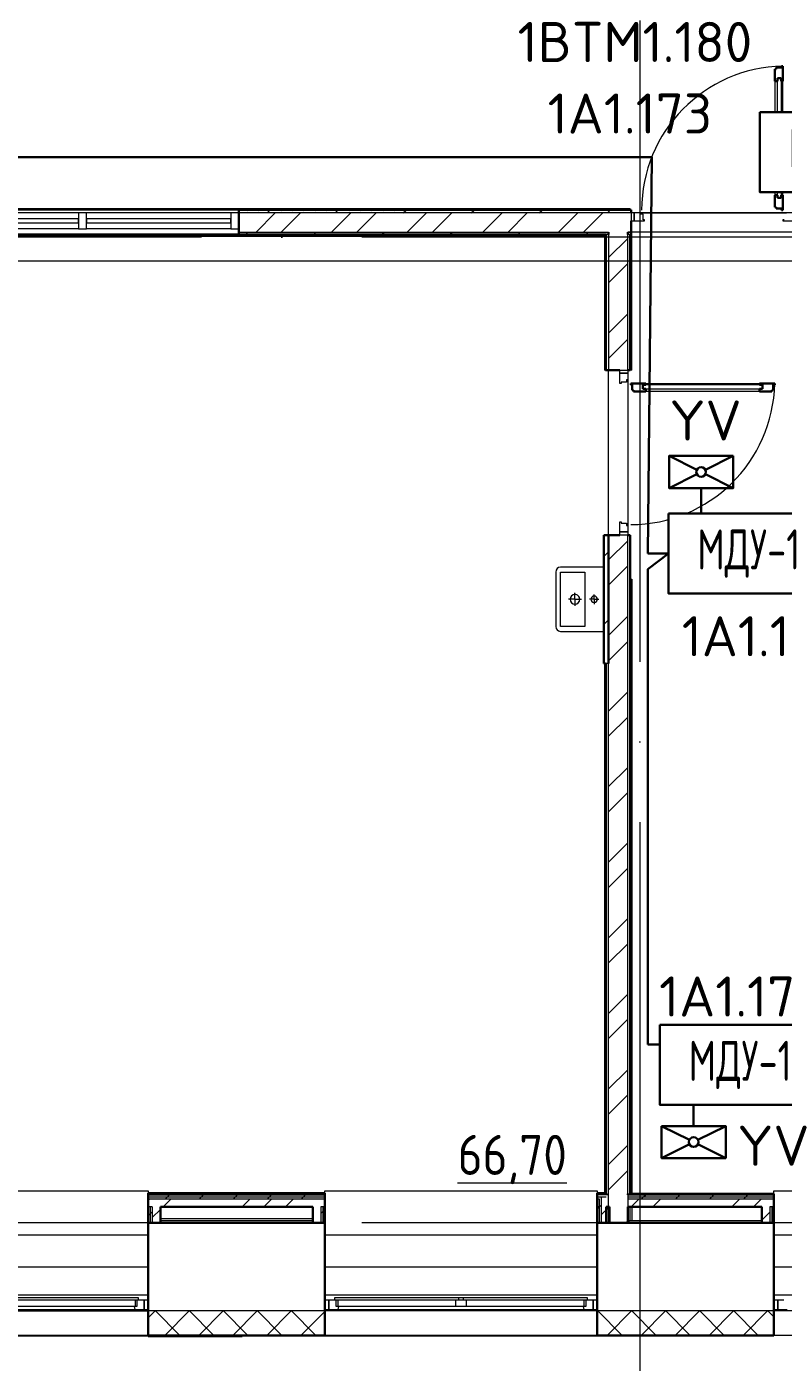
# Model space of a CAD drawing. Header units: millimetres. Extents: x -1073752 to 1436911, y -1379358 to 94781.
# Drawn here: x -1013727 to -1009009, y -1131858 to -1123526 of the extents above; entities that cross this region are included whole.
import ezdxf
from ezdxf.enums import TextEntityAlignment as Align

# ---------------------------------------------------------------- set-up
doc = ezdxf.new("R2010")
doc.units = ezdxf.units.MM
doc.set_wipeout_variables(frame=1)
doc.linetypes.add('ADSK_Линия сетки', pattern=[25, 20, -2.5, 0, -2.5])
doc.linetypes.add('ADSK_Сверху', pattern=[450, 300, -150])
for name, color, linetype, lineweight in [('_ Окна', 7, 'Continuous', 9), ('RC-Дымоудаление', 1, 'Continuous', 30), ('Витраж', 7, 'Continuous', 9), ('Двери', 252, 'Continuous', 9), ('лс', 5, 'Continuous', 30), ('Марки помещений', 7, 'Continuous', 20), ('Ограждение', 252, 'Continuous', 9), ('Окна', 7, 'Continuous', 9), ('Оси', 252, 'Continuous', 9), ('Панели витража', 7, 'Continuous', 9), ('Стены внутренние', 7, 'Continuous', 18), ('Стены наружные', 7, 'Continuous', 18), ('Стены штриховка', 7, 'Continuous', 9), ('Узлы', 7, 'Continuous', 18)]:
    doc.layers.add(name, color=color, linetype=linetype, lineweight=lineweight)
doc.layers.add('RC-Позиционные_обозначения', color=7, linetype='Continuous')
doc.layers.add('RC-Таблицы', color=7, linetype='Continuous')
doc.layers.add('Двери открывание', color=7, linetype='Continuous', lineweight=9, true_color=0xc0c0c0)
doc.layers.add('Линии', color=7, linetype='Continuous', lineweight=9, true_color=0x00a600)
doc.styles.add('GOST Common_2', font='', dxfattribs={"width": 0.9, "height": 250})
doc.styles.add('ISOCPEUR', font='isocpeur.ttf', dxfattribs={"height": 250})
doc.styles.add('RubezhCAD', font='isocpeur.ttf')
doc.styles.get("Standard").update_dxf_attribs({"font": 'arial.ttf'})
doc.styles.get('GOST Common_2').set_extended_font_data('GOST type B')

# ---------------------------------------------------------------- blocks, each defined once
blk = doc.blocks.new('3 этаж')
at = {"layer": '_ Окна', "color": 251, "lineweight": 18, "true_color": 0x636466}
for p, q in [((288609.8, -18245.4), (288609.8, -18286.4)), ((288655.8, -18245.4), (288617.8, -18245.4)), ((288655.8, -18303.4), (288655.8, -18245.4)), ((289843.8, -18245.4), (289805.8, -18245.4)), ((289805.8, -18245.4), (289805.8, -18303.4)), ((289851.8, -18286.4), (289851.8, -18245.4)), ((291409.8, -18245.4), (291409.8, -18286.4)), ((291455.8, -18245.4), (291417.8, -18245.4)), ((291455.8, -18303.4), (291455.8, -18245.4)), ((292643.8, -18245.4), (292605.8, -18245.4)), ((292605.8, -18245.4), (292605.8, -18303.4)), ((288591.8, -18286.4), (288596.3, -18303.4)), ((288596.3, -18303.4), (288655.8, -18303.4)), ((288609.8, -18286.4), (288597.8, -18286.4)), ((289805.8, -18303.4), (289865.2, -18303.4)), ((289863.8, -18286.4), (289851.8, -18286.4)), ((289865.2, -18303.4), (289869.8, -18286.4)), ((291391.8, -18286.4), (291396.3, -18303.4)), ((291396.3, -18303.4), (291455.8, -18303.4)), ((291409.8, -18286.4), (291397.8, -18286.4)), ((292605.8, -18303.4), (292665.2, -18303.4))]:
    blk.add_line(p, q, dxfattribs=at)
at = {"layer": '_ Окна', "color": 251, "true_color": 0x636466}
for p, q in [((288680.8, -18245.4), (288655.8, -18245.4)), ((288655.8, -18245.4), (288655.8, -18303.4)), ((289805.8, -18245.4), (289780.8, -18245.4)), ((289805.8, -18303.4), (289805.8, -18245.4)), ((291480.8, -18245.4), (291455.8, -18245.4)), ((291455.8, -18245.4), (291455.8, -18303.4)), ((292605.8, -18245.4), (292580.8, -18245.4)), ((292605.8, -18303.4), (292605.8, -18245.4)), ((288655.8, -18303.4), (288680.8, -18303.4)), ((289780.8, -18303.4), (289805.8, -18303.4)), ((291455.8, -18303.4), (291480.8, -18303.4)), ((292580.8, -18303.4), (292605.8, -18303.4))]:
    blk.add_line(p, q, dxfattribs=at)
at = {"layer": 'Витраж', "color": 251, "true_color": 0x636466}
for p, q in [((288245.4, -11463.4), (287345.5, -11463.4)), ((289195.3, -11463.4), (288295.4, -11463.4)), ((288245.4, -11563.4), (287345.5, -11563.4)), ((289195.3, -11563.4), (288295.4, -11563.4))]:
    blk.add_line(p, q, dxfattribs=at)
at = {"layer": 'Витраж', "color": 251, "lineweight": 18, "true_color": 0x636466, "extrusion": (0, 0, -1)}
for p, q in [((288295.4, -11463.4), (288245.4, -11463.4)), ((288245.4, -11463.4), (288245.4, -11563.4)), ((288295.4, -11563.4), (288295.4, -11463.4)), ((289245.3, -11463.4), (289195.3, -11463.4)), ((289195.3, -11463.4), (289195.3, -11563.4)), ((289245.3, -11563.4), (289245.3, -11463.4)), ((288245.4, -11563.4), (288295.4, -11563.4)), ((289195.3, -11563.4), (289245.3, -11563.4))]:
    blk.add_line(p, q, dxfattribs=at)
at = {"layer": 'Двери', "color": 251, "lineweight": 30, "true_color": 0x636466}
for p, q in [((292595.2, -10565.4), (292587.2, -10565.4)), ((292587.2, -10565.4), (292587.2, -10641.4)), ((292629.2, -10556.4), (292595.2, -10556.4)), ((292595.2, -10556.4), (292595.2, -10565.4)), ((292637.2, -10547.4), (292629.2, -10547.4)), ((292629.2, -10547.4), (292629.2, -10556.4)), ((292637.2, -10641.4), (292637.2, -10547.4)), ((292587.2, -10641.4), (292604.2, -10641.4)), ((292604.2, -10641.4), (292604.2, -10623.4)), ((292604.2, -10623.4), (292628.2, -10623.4)), ((292628.2, -10623.4), (292628.2, -10641.4)), ((292628.2, -10641.4), (292637.2, -10641.4)), ((292587.2, -11351.4), (292587.2, -11427.4)), ((292587.2, -11351.4), (292604.2, -11351.4)), ((292604.2, -11351.4), (292604.2, -11369.4)), ((292604.2, -11369.4), (292628.2, -11369.4)), ((292628.2, -11351.4), (292637.2, -11351.4)), ((292628.2, -11369.4), (292628.2, -11351.4)), ((292637.2, -11445.4), (292637.2, -11351.4)), ((292587.2, -11427.4), (292595.2, -11427.4)), ((292595.2, -11427.4), (292595.2, -11436.4)), ((292595.2, -11436.4), (292629.2, -11436.4)), ((292629.2, -11436.4), (292629.2, -11445.4)), ((292629.2, -11445.4), (292637.2, -11445.4)), ((291689.2, -12527.4), (291783.2, -12527.4)), ((291689.2, -12535.4), (291689.2, -12527.4)), ((291698.2, -12535.4), (291689.2, -12535.4)), ((291698.2, -12569.4), (291698.2, -12535.4)), ((291707.2, -12569.4), (291698.2, -12569.4)), ((291707.2, -12577.4), (291707.2, -12569.4)), ((291783.2, -12577.4), (291707.2, -12577.4)), ((291765.2, -12536.4), (291783.2, -12536.4)), ((291765.2, -12560.4), (291765.2, -12536.4)), ((291783.2, -12560.4), (291765.2, -12560.4)), ((291783.2, -12536.4), (291783.2, -12527.4)), ((291783.2, -12577.4), (291783.2, -12560.4)), ((292493.2, -12527.4), (292587.2, -12527.4)), ((292493.2, -12536.4), (292493.2, -12527.4)), ((292511.2, -12536.4), (292493.2, -12536.4)), ((292493.2, -12560.4), (292511.2, -12560.4)), ((292493.2, -12577.4), (292493.2, -12560.4)), ((292569.2, -12577.4), (292493.2, -12577.4)), ((292511.2, -12560.4), (292511.2, -12536.4)), ((292569.2, -12569.4), (292569.2, -12577.4)), ((292578.2, -12569.4), (292569.2, -12569.4)), ((292578.2, -12535.4), (292578.2, -12569.4)), ((292587.2, -12535.4), (292578.2, -12535.4)), ((292587.2, -12527.4), (292587.2, -12535.4))]:
    blk.add_line(p, q, dxfattribs=at)
at = {"layer": 'Двери', "color": 251, "true_color": 0x636466}
for p, q in [((292587.2, -10641.4), (292587.2, -11351.4)), ((292604.2, -11369.4), (292604.2, -10623.4)), ((292604.2, -10623.4), (292628.2, -10623.4)), ((292628.2, -10623.4), (292628.2, -11369.4)), ((292637.2, -11351.4), (292637.2, -10641.4)), ((292628.2, -11369.4), (292604.2, -11369.4)), ((291691.2, -11463.4), (291691.2, -11513.4)), ((291711.2, -11463.4), (291691.2, -11463.4)), ((291711.2, -11513.4), (291711.2, -11463.4)), ((291752.2, -11463.4), (291711.2, -11463.4)), ((291711.2, -11463.4), (291711.2, -11513.4)), ((291752.2, -11471.4), (291752.2, -11463.4)), ((291766.2, -11471.4), (291752.2, -11471.4)), ((291766.2, -11505.4), (291766.2, -11471.4)), ((291691.2, -11513.4), (291711.2, -11513.4)), ((291711.2, -11513.4), (291775.2, -11513.4)), ((291775.2, -11505.4), (291766.2, -11505.4)), ((291775.2, -11513.4), (291775.2, -11505.4)), ((292646.2, -11505.4), (292637.2, -11505.4)), ((292637.2, -11505.4), (292637.2, -11513.4)), ((292637.2, -11513.4), (292701.2, -11513.4)), ((291621.2, -12463.4), (291621.2, -12443.4)), ((291621.2, -12443.4), (291671.2, -12443.4)), ((291671.2, -12463.4), (291621.2, -12463.4)), ((291621.2, -12463.4), (291671.2, -12463.4)), ((291621.2, -12527.4), (291621.2, -12463.4)), ((291671.2, -12443.4), (291671.2, -12463.4)), ((291671.2, -12463.4), (291671.2, -12504.4)), ((291629.2, -12527.4), (291621.2, -12527.4)), ((291629.2, -12518.4), (291629.2, -12527.4)), ((291663.2, -12518.4), (291629.2, -12518.4)), ((291663.2, -12504.4), (291663.2, -12518.4)), ((291671.2, -12504.4), (291663.2, -12504.4)), ((291765.2, -12536.4), (291765.2, -12560.4)), ((292511.2, -12536.4), (291765.2, -12536.4)), ((291765.2, -12560.4), (292511.2, -12560.4)), ((291783.2, -12527.4), (292493.2, -12527.4)), ((292493.2, -12577.4), (291783.2, -12577.4)), ((292511.2, -12560.4), (292511.2, -12536.4)), ((291621.2, -13389.4), (291629.2, -13389.4)), ((291621.2, -13453.4), (291621.2, -13389.4)), ((291629.2, -13389.4), (291629.2, -13398.4)), ((291629.2, -13398.4), (291663.2, -13398.4)), ((291663.2, -13398.4), (291663.2, -13412.4)), ((291663.2, -13412.4), (291671.2, -13412.4)), ((291671.2, -13412.4), (291671.2, -13453.4)), ((291621.2, -13453.4), (291671.2, -13453.4)), ((291621.2, -13473.4), (291621.2, -13453.4)), ((291671.2, -13453.4), (291621.2, -13453.4)), ((291671.2, -13473.4), (291621.2, -13473.4)), ((291671.2, -13453.4), (291671.2, -13473.4))]:
    blk.add_line(p, q, dxfattribs=at)
at = {"layer": 'Двери открывание', "color": 251, "true_color": 0x636466}
for centre, start, end in [((292655.2, -11445.4), 91.14854, 180), ((291689.2, -12509.4), 270, 358.85146)]:
    blk.add_arc(centre, 898, start, end, dxfattribs=at)
at = {"layer": 'Линии', "color": 251, "linetype": 'ADSK_Сверху', "ltscale": 200, "true_color": 0x636466}
for p, q in [((294550.8, -11463.4), (261340.8, -11463.4)), ((294550.8, -11763.4), (261340.8, -11763.4))]:
    blk.add_line(p, q, dxfattribs=at)
at = {"layer": 'Ограждение', "color": 251, "true_color": 0x636466}
for p, q in [((291686.2, -11438.4), (284680.8, -11438.4)), ((291686.2, -11438.4), (291686.2, -11443.5)), ((287320.8, -11608.4), (291526.2, -11608.4)), ((291526.2, -11608.4), (291531.2, -11603.4)), ((291526.2, -11608.4), (291526.2, -12443.4)), ((291691.2, -11598.4), (291696.2, -11598.4)), ((291696.2, -12443.4), (291696.2, -11598.4)), ((291531.2, -12443.4), (291526.2, -12443.4)), ((291696.2, -12443.4), (291686.2, -12443.4)), ((291686.2, -13748.4), (291696.2, -13748.4)), ((291696.2, -13748.4), (291696.2, -17583.5)), ((291526.2, -14273.4), (291526.2, -17578.4)), ((286980.8, -17563.4), (288680.8, -17563.4)), ((288680.8, -17563.4), (288680.8, -17578.4)), ((289780.8, -17578.4), (289780.8, -17563.4)), ((289780.8, -17563.4), (291480.8, -17563.4)), ((291480.8, -17563.4), (291480.8, -17578.4)), ((292580.8, -17583.4), (292580.8, -17563.4)), ((292580.8, -17563.4), (294280.8, -17563.4)), ((291686.2, -17748.4), (291686.2, -17663.4)), ((291696.2, -17663.4), (291696.2, -17748.4)), ((289705.8, -17738.4), (288755.8, -17738.4)), ((286980.8, -17838.4), (288680.8, -17838.4)), ((289780.8, -17838.4), (291480.8, -17838.4)), ((292580.8, -17838.4), (294280.8, -17838.4)), ((286980.8, -18038.4), (288680.8, -18038.4)), ((289780.8, -18038.4), (291480.8, -18038.4)), ((292580.8, -18038.4), (294280.8, -18038.4)), ((286980.8, -18213.4), (288680.8, -18213.4)), ((289780.8, -18213.4), (291480.8, -18213.4)), ((292580.8, -18213.4), (294280.8, -18213.4))]:
    blk.add_line(p, q, dxfattribs=at)
at = {"layer": 'Окна', "color": 251, "true_color": 0x636466}
for p, q in [((287845.8, -18228.4), (288617.8, -18228.4)), ((288617.8, -18245.4), (287845.8, -18245.4)), ((288597.8, -18245.4), (288597.8, -18286.4)), ((288617.8, -18228.4), (288617.8, -18245.4)), ((289843.8, -18228.4), (290615.8, -18228.4)), ((289843.8, -18245.4), (289843.8, -18228.4)), ((290615.8, -18245.4), (289843.8, -18245.4)), ((289863.8, -18286.4), (289863.8, -18245.4)), ((290595.8, -18245.4), (290595.8, -18286.4)), ((290615.8, -18228.4), (290645.8, -18228.4)), ((290615.8, -18228.4), (290615.8, -18245.4)), ((290645.8, -18245.4), (290615.8, -18245.4)), ((290645.8, -18228.4), (291417.8, -18228.4)), ((290645.8, -18245.4), (290645.8, -18228.4)), ((291417.8, -18245.4), (290645.8, -18245.4)), ((290665.8, -18286.4), (290665.8, -18245.4)), ((291397.8, -18245.4), (291397.8, -18286.4)), ((291417.8, -18228.4), (291417.8, -18245.4)), ((287065.2, -18303.4), (288596.3, -18303.4)), ((288597.8, -18286.4), (287865.8, -18286.4)), ((290595.8, -18286.4), (289863.8, -18286.4)), ((289865.2, -18303.4), (291396.3, -18303.4)), ((290665.8, -18286.4), (290595.8, -18286.4)), ((291397.8, -18286.4), (290665.8, -18286.4))]:
    blk.add_line(p, q, dxfattribs=at)
at = {"layer": 'Оси', "color": 251, "linetype": 'ADSK_Линия сетки', "ltscale": 200, "true_color": 0x636466}
for p, q in [((291745.8, -263.4), (291745.8, -31389.6)), ((314013.1, -11613.4), (237073.5, -11613.4)), ((314013.1, -17763.4), (237073.5, -17763.4))]:
    blk.add_line(p, q, dxfattribs=at)
at = {"layer": 'Панели витража', "color": 251, "lineweight": 18, "true_color": 0x636466}
for p, q in [((288245.4, -11500.9), (287345.4, -11500.9)), ((287345.4, -11525.9), (288245.4, -11525.9)), ((288245.4, -11525.9), (288245.4, -11500.9)), ((289195.3, -11500.9), (288295.4, -11500.9)), ((288295.4, -11500.9), (288295.4, -11525.9)), ((288295.4, -11525.9), (289195.3, -11525.9)), ((289195.3, -11525.9), (289195.3, -11500.9))]:
    blk.add_line(p, q, dxfattribs=at)
at = {"layer": 'Стены внутренние', "color": 251, "lineweight": 30, "true_color": 0x636466}
for p, q in [((288680.8, -17763.4), (288680.8, -18465.4)), ((289705.8, -17763.4), (288755.8, -17763.4)), ((289780.8, -18465.4), (289780.8, -17763.4)), ((291480.8, -17763.4), (291480.8, -18465.4)), ((292505.8, -17763.4), (291555.8, -17763.4)), ((292580.8, -18465.4), (292580.8, -17763.4)), ((288680.8, -18465.4), (289780.8, -18465.4)), ((291480.8, -18465.4), (292580.8, -18465.4))]:
    blk.add_line(p, q, dxfattribs=at)
at = {"layer": 'Стены внутренние', "color": 251, "true_color": 0x636466}
for p, q in [((312295.8, -18313.4), (280361.8, -18313.4)), ((285900.8, -18313.4), (288680.8, -18313.4)), ((288680.8, -18465.4), (286980.8, -18465.4)), ((291480.8, -18465.4), (289780.8, -18465.4)), ((294280.8, -18465.4), (292580.8, -18465.4))]:
    blk.add_line(p, q, dxfattribs=at)
at = {"layer": 'Стены внутренние', "color": 251, "linetype": 'Continuous', "lineweight": 9, "true_color": 0x636466}
for p, q in [((288680.8, -18356.6), (288724, -18313.4)), ((288875.5, -18463.4), (288725.5, -18313.4)), ((288786.1, -18463.4), (288936.1, -18313.4)), ((289087.7, -18463.4), (288937.7, -18313.4)), ((288998.2, -18463.4), (289148.2, -18313.4)), ((289299.8, -18463.4), (289149.8, -18313.4)), ((289210.4, -18463.4), (289360.4, -18313.4)), ((289511.9, -18463.4), (289361.9, -18313.4)), ((289422.5, -18463.4), (289572.5, -18313.4)), ((289724.1, -18463.4), (289574.1, -18313.4)), ((289634.6, -18463.4), (289780.8, -18317.3)), ((291480.8, -18314.3), (291481.7, -18313.4)), ((291633.3, -18463.4), (291483.3, -18313.4)), ((291543.8, -18463.4), (291693.8, -18313.4)), ((291845.4, -18463.4), (291695.4, -18313.4)), ((291755.9, -18463.4), (291905.9, -18313.4)), ((292057.5, -18463.4), (291907.5, -18313.4)), ((291968.1, -18463.4), (292118.1, -18313.4)), ((292269.7, -18463.4), (292119.7, -18313.4)), ((292180.2, -18463.4), (292330.2, -18313.4)), ((292481.8, -18463.4), (292331.8, -18313.4)), ((292392.3, -18463.4), (292542.3, -18313.4)), ((292580.8, -18350.3), (292543.9, -18313.4)), ((288793.8, -18465.4), (288793.8, -18465.4)), ((289402.2, -18465.4), (289401.1, -18463.4)), ((289636.6, -18464.9), (289635.7, -18463.4)), ((291610.6, -18463.4), (291609.4, -18465.4))]:
    blk.add_line(p, q, dxfattribs=at)
at = {"layer": 'Стены наружные', "color": 251, "true_color": 0x636466}
for p, q in [((287295.5, -11443.4), (289245.3, -11443.4)), ((291752.2, -11463.4), (292660.2, -11463.4)), ((292721.2, -11583.4), (291691.2, -11583.4)), ((291551.2, -13473.4), (291551.2, -12443.4)), ((291671.2, -12504.4), (291671.2, -13412.4)), ((288755.8, -17748.4), (289705.8, -17748.4)), ((291678.7, -17748.4), (292505.8, -17748.4)), ((291678.7, -17763.4), (291678.7, -17748.4)), ((288680.8, -18470.4), (286440.8, -18470.4)), ((292030.8, -18470.4), (289265.8, -18470.4)), ((289780.8, -18465.4), (289780.8, -18470.4)), ((291480.8, -18465.4), (291480.8, -18470.4)), ((292030.8, -18470.4), (292030.8, -18465.4))]:
    blk.add_line(p, q, dxfattribs=at)
at = {"layer": 'Стены наружные', "color": 251, "lineweight": 30, "true_color": 0x636466}
for p, q in [((289245.3, -11443.4), (289245.3, -11598.4)), ((291691.2, -11443.4), (289245.3, -11443.4)), ((291691.2, -11463.4), (291691.2, -11443.4)), ((291691.2, -11583.4), (291691.2, -11513.4)), ((291536.2, -11598.4), (287310.8, -11598.4)), ((287315.8, -11603.4), (291531.2, -11603.4)), ((291531.2, -11603.4), (291531.2, -12443.4)), ((291536.2, -11598.4), (291536.2, -11603.4)), ((291551.2, -11583.4), (291551.2, -11598.4)), ((291671.2, -11583.4), (291671.2, -11598.4)), ((291686.2, -11598.4), (291691.2, -11598.4)), ((291686.2, -12443.4), (291686.2, -11598.4)), ((291691.2, -11598.4), (291691.2, -11583.4)), ((291531.2, -12443.4), (291621.2, -12443.4)), ((291671.2, -12443.4), (291686.2, -12443.4)), ((291621.2, -13473.4), (291521.2, -13473.4)), ((291521.2, -13473.4), (291521.2, -14273.4)), ((291551.2, -13473.4), (291551.2, -14273.4)), ((291686.2, -13473.4), (291671.2, -13473.4)), ((291686.2, -17583.4), (291686.2, -13473.4)), ((291521.2, -14273.4), (291531.2, -14273.4)), ((291531.2, -14273.4), (291531.2, -17578.4)), ((288680.8, -17578.4), (288680.8, -17763.4)), ((289780.8, -17578.4), (288680.8, -17578.4)), ((289780.8, -17763.4), (289780.8, -17578.4)), ((291480.8, -17578.4), (291480.8, -17763.4)), ((291531.2, -17578.4), (291480.8, -17578.4)), ((291536.2, -17578.4), (291536.2, -17583.4)), ((288755.8, -17663.4), (289705.8, -17663.4)), ((288755.8, -17763.4), (288755.8, -17663.4)), ((289705.8, -17663.4), (289705.8, -17763.4)), ((291536.2, -17663.4), (291536.2, -17763.4)), ((291555.8, -17663.4), (291536.2, -17663.4)), ((291555.8, -17763.4), (291555.8, -17663.4)), ((291671.2, -17583.4), (291671.2, -17588.4)), ((291671.2, -17763.4), (291671.2, -17663.4)), ((291671.2, -17663.4), (292505.8, -17663.4)), ((292580.8, -17583.4), (291686.2, -17583.4)), ((292505.8, -17663.4), (292505.8, -17763.4)), ((292580.8, -17763.4), (292580.8, -17583.4)), ((288680.8, -17763.4), (288755.8, -17763.4)), ((289705.8, -17763.4), (289780.8, -17763.4)), ((291480.8, -17763.4), (291555.8, -17763.4)), ((292505.8, -17763.4), (292580.8, -17763.4)), ((288680.8, -18465.4), (289265.8, -18465.4)), ((288680.8, -18465.4), (288680.8, -18470.4)), ((289265.8, -18470.4), (288680.8, -18470.4)), ((289265.8, -18465.4), (289265.8, -18470.4))]:
    blk.add_line(p, q, dxfattribs=at)
at = {"layer": 'Стены наружные', "color": 251, "linetype": 'Continuous', "lineweight": 9, "true_color": 0x636466}
for p, q in [((289295.7, -11448.4), (289300.7, -11443.4)), ((289352.5, -11583.4), (289472.5, -11463.4)), ((289366.4, -11448.4), (289371.4, -11443.4)), ((289422.1, -11463.4), (289437.1, -11448.4)), ((289437.1, -11448.4), (289442.1, -11443.4)), ((289507.8, -11448.4), (289512.8, -11443.4)), ((289509.7, -11583.4), (289629.7, -11463.4)), ((289578.6, -11448.4), (289583.6, -11443.4)), ((289649.3, -11448.4), (289654.3, -11443.4)), ((289720, -11448.4), (289725, -11443.4)), ((289790.7, -11448.4), (289795.7, -11443.4)), ((289824, -11583.4), (289944, -11463.4)), ((289846.4, -11463.4), (289861.4, -11448.4)), ((289861.4, -11448.4), (289866.4, -11443.4)), ((289932.1, -11448.4), (289937.1, -11443.4)), ((289981.1, -11583.4), (290101.1, -11463.4)), ((290002.8, -11448.4), (290007.8, -11443.4)), ((290073.5, -11448.4), (290078.5, -11443.4)), ((290144.2, -11448.4), (290149.2, -11443.4)), ((290215, -11448.4), (290220, -11443.4)), ((290270.7, -11463.4), (290285.7, -11448.4)), ((290285.7, -11448.4), (290290.7, -11443.4)), ((290295.4, -11583.4), (290415.4, -11463.4)), ((290356.4, -11448.4), (290361.4, -11443.4)), ((290427.1, -11448.4), (290432.1, -11443.4)), ((290452.6, -11583.4), (290572.6, -11463.4)), ((290497.8, -11448.4), (290502.8, -11443.4)), ((290568.5, -11448.4), (290573.5, -11443.4)), ((290639.2, -11448.4), (290644.2, -11443.4)), ((290694.9, -11463.4), (290709.9, -11448.4)), ((290709.9, -11448.4), (290714.9, -11443.4)), ((290766.9, -11583.4), (290886.9, -11463.4)), ((290780.6, -11448.4), (290785.6, -11443.4)), ((290851.3, -11448.4), (290856.3, -11443.4)), ((290922.1, -11448.4), (290927.1, -11443.4)), ((290924.1, -11583.4), (291044.1, -11463.4)), ((290992.8, -11448.4), (290997.8, -11443.4)), ((291063.5, -11448.4), (291068.5, -11443.4)), ((291119.2, -11463.4), (291134.2, -11448.4)), ((291134.2, -11448.4), (291139.2, -11443.4)), ((291204.9, -11448.4), (291209.9, -11443.4)), ((291238.4, -11583.4), (291358.4, -11463.4)), ((291275.6, -11448.4), (291280.6, -11443.4)), ((291346.3, -11448.4), (291351.3, -11443.4)), ((291395.5, -11583.4), (291515.5, -11463.4)), ((291417, -11448.4), (291422, -11443.4)), ((291487.7, -11448.4), (291492.7, -11443.4)), ((291543.5, -11463.4), (291558.5, -11448.4)), ((291558.5, -11448.4), (291563.5, -11443.4)), ((291629.2, -11448.4), (291634.2, -11443.4)), ((287938.6, -11603.4), (287943.6, -11598.4)), ((288009.3, -11603.4), (288014.3, -11598.4)), ((288080.1, -11603.4), (288085.1, -11598.4)), ((288150.8, -11603.4), (288155.8, -11598.4)), ((288221.5, -11603.4), (288226.5, -11598.4)), ((288292.2, -11603.4), (288297.2, -11598.4)), ((288362.9, -11603.4), (288367.9, -11598.4)), ((288433.6, -11603.4), (288438.6, -11598.4)), ((288504.3, -11603.4), (288509.3, -11598.4)), ((288575, -11603.4), (288580, -11598.4)), ((288645.7, -11603.4), (288650.7, -11598.4)), ((288716.4, -11603.4), (288721.4, -11598.4)), ((288787.2, -11603.4), (288792.2, -11598.4)), ((288857.9, -11603.4), (288862.9, -11598.4)), ((288928.6, -11603.4), (288933.6, -11598.4)), ((288999.3, -11603.4), (289004.3, -11598.4)), ((289070, -11603.4), (289075, -11598.4)), ((289140.7, -11603.4), (289145.7, -11598.4)), ((289211.4, -11603.4), (289216.4, -11598.4)), ((289282.1, -11603.4), (289287.1, -11598.4)), ((289287.1, -11598.4), (289302.1, -11583.4)), ((289352.8, -11603.4), (289357.8, -11598.4)), ((289423.6, -11603.4), (289428.6, -11598.4)), ((289494.3, -11603.4), (289499.3, -11598.4)), ((289565, -11603.4), (289570, -11598.4)), ((289635.7, -11603.4), (289640.7, -11598.4)), ((289706.4, -11603.4), (289711.4, -11598.4)), ((289711.4, -11598.4), (289726.4, -11583.4)), ((289777.1, -11603.4), (289782.1, -11598.4)), ((289847.8, -11603.4), (289852.8, -11598.4)), ((289918.5, -11603.4), (289923.5, -11598.4)), ((289989.2, -11603.4), (289994.2, -11598.4)), ((290060, -11603.4), (290065, -11598.4)), ((290130.7, -11603.4), (290135.7, -11598.4)), ((290135.7, -11598.4), (290150.7, -11583.4)), ((290201.4, -11603.4), (290206.4, -11598.4)), ((290272.1, -11603.4), (290277.1, -11598.4)), ((290342.8, -11603.4), (290347.8, -11598.4)), ((290413.5, -11603.4), (290418.5, -11598.4)), ((290484.2, -11603.4), (290489.2, -11598.4)), ((290554.9, -11603.4), (290559.9, -11598.4)), ((290559.9, -11598.4), (290574.9, -11583.4)), ((290625.6, -11603.4), (290630.6, -11598.4)), ((290696.3, -11603.4), (290701.3, -11598.4)), ((290767.1, -11603.4), (290772.1, -11598.4)), ((290837.8, -11603.4), (290842.8, -11598.4)), ((290908.5, -11603.4), (290913.5, -11598.4)), ((290979.2, -11603.4), (290984.2, -11598.4)), ((290984.2, -11598.4), (290999.2, -11583.4)), ((291049.9, -11603.4), (291054.9, -11598.4)), ((291120.6, -11603.4), (291125.6, -11598.4)), ((291191.3, -11603.4), (291196.3, -11598.4)), ((291262, -11603.4), (291267, -11598.4)), ((291332.7, -11603.4), (291337.7, -11598.4)), ((291403.5, -11603.4), (291408.5, -11598.4)), ((291408.5, -11598.4), (291423.5, -11583.4)), ((291474.2, -11603.4), (291479.2, -11598.4)), ((291531.2, -11617.1), (291536.2, -11612.1)), ((291551.2, -11742.1), (291671.2, -11622.1)), ((291531.2, -11687.8), (291536.2, -11682.8)), ((291531.2, -11758.5), (291536.2, -11753.5)), ((291531.2, -11829.2), (291536.2, -11824.2)), ((291551.2, -11899.2), (291671.2, -11779.2)), ((291531.2, -11899.9), (291536.2, -11894.9)), ((291531.2, -11970.6), (291536.2, -11965.6)), ((291531.2, -12041.4), (291536.2, -12036.4)), ((291531.2, -12112.1), (291536.2, -12107.1)), ((291551.2, -12213.5), (291671.2, -12093.5)), ((291531.2, -12182.8), (291536.2, -12177.8)), ((291531.2, -12253.5), (291536.2, -12248.5)), ((291531.2, -12324.2), (291536.2, -12319.2)), ((291551.2, -12370.7), (291671.2, -12250.7)), ((291531.2, -12394.9), (291536.2, -12389.9)), ((291521.2, -13607), (291551.2, -13577)), ((291551.2, -13627.9), (291671.2, -13507.9)), ((291551.2, -13785.1), (291671.2, -13665.1)), ((291551.2, -14099.4), (291671.2, -13979.4)), ((291521.2, -14031.3), (291551.2, -14001.3)), ((291551.2, -14256.5), (291671.2, -14136.5)), ((291531.2, -14304.1), (291536.2, -14299.1)), ((291531.2, -14374.8), (291536.2, -14369.8)), ((291531.2, -14445.5), (291536.2, -14440.5)), ((291551.2, -14570.8), (291671.2, -14450.8)), ((291531.2, -14516.2), (291536.2, -14511.2)), ((291531.2, -14586.9), (291536.2, -14581.9)), ((291531.2, -14657.7), (291536.2, -14652.7)), ((291551.2, -14728), (291671.2, -14608)), ((291531.2, -14728.4), (291536.2, -14723.4)), ((291531.2, -14799.1), (291536.2, -14794.1)), ((291531.2, -14869.8), (291536.2, -14864.8)), ((291531.2, -14940.5), (291536.2, -14935.5)), ((291551.2, -15042.3), (291671.2, -14922.3)), ((291531.2, -15011.2), (291536.2, -15006.2)), ((291531.2, -15081.9), (291536.2, -15076.9)), ((291551.2, -15199.4), (291671.2, -15079.4)), ((291531.2, -15152.6), (291536.2, -15147.6)), ((291531.2, -15223.3), (291536.2, -15218.3)), ((291531.2, -15294), (291536.2, -15289)), ((291531.2, -15364.8), (291536.2, -15359.8)), ((291551.2, -15513.8), (291671.2, -15393.8)), ((291531.2, -15435.5), (291536.2, -15430.5)), ((291531.2, -15506.2), (291536.2, -15501.2)), ((291531.2, -15576.9), (291536.2, -15571.9)), ((291551.2, -15670.9), (291671.2, -15550.9)), ((291531.2, -15647.6), (291536.2, -15642.6)), ((291531.2, -15718.3), (291536.2, -15713.3)), ((291531.2, -15789), (291536.2, -15784)), ((291531.2, -15859.7), (291536.2, -15854.7)), ((291551.2, -15985.2), (291671.2, -15865.2)), ((291531.2, -15930.4), (291536.2, -15925.4)), ((291531.2, -16001.2), (291536.2, -15996.2)), ((291531.2, -16071.9), (291536.2, -16066.9)), ((291551.2, -16142.4), (291671.2, -16022.4)), ((291531.2, -16142.6), (291536.2, -16137.6)), ((291531.2, -16213.3), (291536.2, -16208.3)), ((291531.2, -16284), (291536.2, -16279)), ((291531.2, -16354.7), (291536.2, -16349.7)), ((291551.2, -16456.7), (291671.2, -16336.7)), ((291531.2, -16425.4), (291536.2, -16420.4)), ((291531.2, -16496.1), (291536.2, -16491.1)), ((291551.2, -16613.8), (291671.2, -16493.8)), ((291531.2, -16566.8), (291536.2, -16561.8)), ((291531.2, -16637.6), (291536.2, -16632.6)), ((291531.2, -16708.3), (291536.2, -16703.3)), ((291531.2, -16779), (291536.2, -16774)), ((291551.2, -16928.1), (291671.2, -16808.1)), ((291531.2, -16849.7), (291536.2, -16844.7)), ((291531.2, -16920.4), (291536.2, -16915.4)), ((291531.2, -16991.1), (291536.2, -16986.1)), ((291551.2, -17085.3), (291671.2, -16965.3)), ((291531.2, -17061.8), (291536.2, -17056.8)), ((291531.2, -17132.5), (291536.2, -17127.5)), ((291531.2, -17203.2), (291536.2, -17198.2)), ((291531.2, -17273.9), (291536.2, -17268.9)), ((291551.2, -17399.6), (291671.2, -17279.6)), ((291531.2, -17344.7), (291536.2, -17339.7)), ((291531.2, -17415.4), (291536.2, -17410.4)), ((291531.2, -17486.1), (291536.2, -17481.1)), ((291551.2, -17556.8), (291671.2, -17436.8)), ((288680.8, -17578.8), (288681.1, -17578.4)), ((288746.9, -17583.4), (288751.9, -17578.4)), ((288817.6, -17583.4), (288822.6, -17578.4)), ((288888.3, -17583.4), (288893.3, -17578.4)), ((288959, -17583.4), (288964, -17578.4)), ((289029.7, -17583.4), (289034.7, -17578.4)), ((289100.4, -17583.4), (289105.4, -17578.4)), ((289171.1, -17583.4), (289176.1, -17578.4)), ((289241.8, -17583.4), (289246.8, -17578.4)), ((289312.5, -17583.4), (289317.5, -17578.4)), ((289383.3, -17583.4), (289388.3, -17578.4)), ((289454, -17583.4), (289459, -17578.4)), ((289524.7, -17583.4), (289529.7, -17578.4)), ((289595.4, -17583.4), (289600.4, -17578.4)), ((289666.1, -17583.4), (289671.1, -17578.4)), ((289736.8, -17583.4), (289741.8, -17578.4)), ((291504.6, -17583.4), (291509.6, -17578.4)), ((291531.2, -17556.8), (291536.2, -17551.8)), ((288680.8, -17620.9), (288688.2, -17613.4)), ((288773.2, -17663.4), (288823.2, -17613.4)), ((288787.6, -17613.4), (288800.1, -17600.9)), ((288800.1, -17600.9), (288812.6, -17588.4)), ((288812.6, -17588.4), (288817.6, -17583.4)), ((288999.7, -17613.4), (289012.2, -17600.9)), ((289012.2, -17600.9), (289024.7, -17588.4)), ((289211.8, -17613.4), (289224.3, -17600.9)), ((289224.3, -17600.9), (289236.8, -17588.4)), ((289236.8, -17588.4), (289241.8, -17583.4)), ((289266.6, -17663.4), (289316.6, -17613.4)), ((289401.5, -17663.4), (289451.5, -17613.4)), ((289424, -17613.4), (289436.5, -17600.9)), ((289436.5, -17600.9), (289449, -17588.4)), ((289536.5, -17663.4), (289586.5, -17613.4)), ((289636.1, -17613.4), (289648.6, -17600.9)), ((289648.6, -17600.9), (289661.1, -17588.4)), ((289661.1, -17588.4), (289666.1, -17583.4)), ((291493.3, -17665.4), (291505.8, -17652.9)), ((291691.5, -17663.4), (291741.5, -17613.4)), ((291757.4, -17613.4), (291769.9, -17600.9)), ((291769.9, -17600.9), (291782.4, -17588.4)), ((291782.4, -17588.4), (291787.4, -17583.4)), ((291826.4, -17663.4), (291876.4, -17613.4)), ((291969.5, -17613.4), (291982, -17600.9)), ((291982, -17600.9), (291994.5, -17588.4)), ((292181.7, -17613.4), (292194.2, -17600.9)), ((292194.2, -17600.9), (292206.7, -17588.4)), ((292206.7, -17588.4), (292211.7, -17583.4)), ((292319.9, -17663.4), (292369.9, -17613.4)), ((292393.8, -17613.4), (292406.3, -17600.9)), ((292406.3, -17600.9), (292418.8, -17588.4)), ((292454.8, -17663.4), (292504.8, -17613.4)), ((292555.8, -17663.6), (292555.9, -17663.4)), ((288680.8, -17720.2), (288693.3, -17707.7)), ((288693.3, -17707.7), (288705.8, -17695.2)), ((288705.8, -17730.8), (288755.8, -17680.8)), ((289755.8, -17705.9), (289768.3, -17693.4)), ((289768.3, -17693.4), (289780.8, -17680.9)), ((291480.8, -17677.9), (291493.3, -17665.4)), ((291505.8, -17714.2), (291555.8, -17664.2)), ((292505.8, -17747.4), (292555.8, -17697.4)), ((291658.9, -17763.4), (291671.2, -17751.1)), ((288793.8, -18465.4), (288790.9, -18470.4))]:
    blk.add_line(p, q, dxfattribs=at)
at = {"layer": 'Стены штриховка', "color": 251, "true_color": 0x636466}
for p, q in [((291691.2, -11448.4), (289245.3, -11448.4)), ((291691.2, -11463.4), (289245.3, -11463.4)), ((289245.3, -11583.4), (291551.2, -11583.4)), ((291551.2, -11598.4), (291536.2, -11598.4)), ((291536.2, -11603.4), (291536.2, -12443.4)), ((291551.2, -11598.4), (291551.2, -12443.4)), ((291671.2, -11583.4), (291691.2, -11583.4)), ((291691.2, -11583.4), (291671.2, -11583.4)), ((291671.2, -12443.4), (291671.2, -11598.4)), ((291686.2, -11598.4), (291671.2, -11598.4)), ((291671.2, -17583.4), (291671.2, -13473.4)), ((291551.2, -14273.4), (291531.2, -14273.4)), ((291536.2, -14273.4), (291536.2, -17578.4)), ((291551.2, -17588.4), (291551.2, -14273.4)), ((289780.8, -17583.4), (288680.8, -17583.4)), ((288680.8, -17588.4), (289780.8, -17588.4)), ((288680.8, -17600.9), (289780.8, -17600.9)), ((288680.8, -17613.4), (289780.8, -17613.4)), ((288705.8, -17663.4), (288680.8, -17663.4)), ((288693.3, -17663.4), (288693.3, -17763.4)), ((288705.8, -17663.4), (288705.8, -17763.4)), ((289780.8, -17663.4), (289755.8, -17663.4)), ((289755.8, -17663.4), (289755.8, -17763.4)), ((289768.3, -17663.4), (289768.3, -17763.4)), ((291536.2, -17583.4), (291480.8, -17583.4)), ((291551.2, -17588.4), (291480.8, -17588.4)), ((291480.8, -17600.9), (291536.2, -17600.9)), ((291480.8, -17613.4), (291493.3, -17613.4)), ((291493.3, -17663.4), (291480.8, -17663.4)), ((291493.3, -17613.4), (291493.3, -17763.4)), ((291505.8, -17600.9), (291505.8, -17763.4)), ((291536.2, -17588.4), (291536.2, -17583.4)), ((291551.2, -17763.4), (291551.2, -17588.4)), ((291671.2, -17583.4), (291686.2, -17583.4)), ((291671.2, -17588.4), (292580.8, -17588.4)), ((292580.8, -17588.4), (291671.2, -17588.4)), ((291671.2, -17588.4), (291671.2, -17663.4)), ((291671.2, -17600.9), (292580.8, -17600.9)), ((291671.2, -17613.4), (292580.8, -17613.4)), ((292580.8, -17663.4), (292555.8, -17663.4)), ((292555.8, -17663.4), (292555.8, -17763.4)), ((292568.3, -17663.4), (292568.3, -17763.4)), ((288682.8, -18389.4), (288680.8, -18389.4)), ((288682.8, -18389.4), (288682.8, -18463.4)), ((289780.8, -18389.4), (289778.8, -18389.4)), ((289778.8, -18463.4), (289778.8, -18389.4)), ((291482.8, -18389.4), (291480.8, -18389.4)), ((291482.8, -18389.4), (291482.8, -18463.4)), ((292580.8, -18389.4), (292578.8, -18389.4)), ((292578.8, -18463.4), (292578.8, -18389.4)), ((288682.8, -18463.4), (289778.8, -18463.4)), ((291482.8, -18463.4), (292578.8, -18463.4))]:
    blk.add_line(p, q, dxfattribs=at)
at = {"layer": 'Узлы', "color": 251, "lineweight": 9, "true_color": 0x636466}
for p, q in [((291221.2, -13703.4), (291221.2, -13873.4)), ((291521.2, -13673.4), (291251.2, -13673.4)), ((291221.2, -13873.4), (291221.2, -14043.4)), ((291341.2, -13873.4), (291301.2, -13873.4)), ((291341.2, -13873.4), (291341.2, -13833.4)), ((291341.2, -13873.4), (291341.2, -13913.4)), ((291341.2, -13873.4), (291381.2, -13873.4)), ((291461.2, -13873.4), (291431.2, -13873.4)), ((291461.2, -13873.4), (291461.2, -13843.4)), ((291461.2, -13873.4), (291461.2, -13903.4)), ((291461.2, -13873.4), (291491.2, -13873.4)), ((291251.2, -14073.4), (291521.2, -14073.4))]:
    blk.add_line(p, q, dxfattribs=at)
at = {"layer": 'Узлы', "color": 251, "true_color": 0x636466}
for p, q in [((291251.2, -14043.4), (291251.2, -13703.4)), ((291251.2, -13703.4), (291402.1, -13703.4)), ((291402.1, -13703.4), (291402.1, -14043.4)), ((291402.1, -14043.4), (291251.2, -14043.4))]:
    blk.add_line(p, q, dxfattribs=at)
for centre, start, end in [((291251.2, -13703.4), 90, 180), ((291251.2, -14043.4), 180, 270)]:
    blk.add_arc(centre, 30, start, end, dxfattribs=at)
at = {"layer": 'Узлы', "color": 251, "lineweight": 9, "true_color": 0x636466}
for centre, radius, start, end in [((291341.2, -13873.4), 30, 90, 180), ((291341.2, -13873.4), 30, 180, 270), ((291341.2, -13873.4), 30, 0, 90.00772), ((291341.2, -13873.4), 30, 270, 0), ((291461.2, -13873.4), 20, 90, 180), ((291461.2, -13873.4), 20, 180, 270), ((291461.2, -13873.4), 20, 0, 90.01158), ((291461.2, -13873.4), 20, 270, 0)]:
    blk.add_arc(centre, radius, start, end, dxfattribs=at)
at = {"layer": 'Марки помещений', "color": 251, "true_color": 0x636466, "style": 'GOST Common_2', "width": 0.9}
blk.add_text('%%U66,70', height=250, dxfattribs=at).set_placement((290609.8, -17464.6))
blk = doc.blocks.new('RC-UGO-UDPD-01')
at = {"layer": 'RC-Дымоудаление', "ltscale": 30}
blk.add_lwpolyline([(2.5, 2.5), (2.5, -2.5), (-2.5, -2.5), (-2.5, 2.5)], close=True, dxfattribs=at)
at = {"layer": 'RC-Дымоудаление'}
blk.add_attdef('PSTN', text='', height=2.5, dxfattribs=at).set_placement((1.287, 2.233), align=Align.BOTTOM_LEFT)
blk.add_wipeout([(2.5, 2.5), (2.5, -2.5), (-2.5, -2.5), (-2.5, 2.5)]).dxf.layer = 'RC-Дымоудаление'
for p, q in [((-2.5, 2.5), (-2.5, -2.5)), ((2.5, 2.5), (-2.5, 2.5)), ((2.5, -2.5), (2.5, 2.5)), ((-2.5, -2.5), (2.5, -2.5))]:
    blk.add_line(p, q, dxfattribs=at)
at = {"layer": 'RC-Дымоудаление', "ltscale": 30, "const_width": 0.375}
blk.add_lwpolyline([(-1.5, 1.5, 1), (1.5, 1.5, 1)], format="xyb", dxfattribs=at)
blk.add_lwpolyline([(0, 0), (0, -1.5)], dxfattribs=at)
at = {"layer": 'RC-Дымоудаление', "const_width": 0.1}
for points in [[(1.92, -1.912), (1.92, -1.006), (1.434, -1.006), (1.332, -1.912)], [(1.22, -2.229), (1.22, -1.912), (2.096, -1.912), (2.096, -2.229)]]:
    blk.add_lwpolyline(points, dxfattribs=at)
blk = doc.blocks.new('RC-UGO-MDU-01')
at = {"layer": 'RC-Дымоудаление'}
blk.add_point((0, 0), dxfattribs=at)
blk.add_attdef('PSTN', text='', height=2.5, dxfattribs=at).set_placement((5.821, 2.37), align=Align.BOTTOM_CENTER)
blk.add_wipeout([(4.998, 2.498), (4.998, -2.498), (-4.998, -2.498), (-4.998, 2.498)]).dxf.layer = 'RC-Дымоудаление'
blk.add_wipeout([(-4.998, -2.498), (-4.998, 2.498), (4.998, 2.498), (4.998, -2.498)]).dxf.layer = 'RC-Дымоудаление'
blk.add_lwpolyline([(-4.998, 2.498), (4.998, 2.498), (4.998, -2.498), (-4.998, -2.498), (-4.998, 2.498)], close=True, dxfattribs=at)
at = {"layer": 'RC-Дымоудаление', "ltscale": 100, "style": 'ISOCPEUR', "width": 0.7}
blk.add_text('МДУ-1', height=2.5, dxfattribs=at).set_placement((0, 0), align=Align.MIDDLE)
blk = doc.blocks.new('A$C122646C6')
at = {"color": 1, "lineweight": 30}
for points in [[(0, 200), (400, 200), (400, 0), (0, 0), (0, 200)], [(0, 200), (173.2, 113.4)], [(400, 200), (226.8, 113.4)], [(173.2, 86.6), (0, 0)], [(226.8, 86.6), (400, 0)]]:
    blk.add_lwpolyline(points, dxfattribs=at)
blk.add_circle((200, 100), 30, dxfattribs=at)

msp = doc.modelspace()

# ---------------------------------------------------------------- linework, layer by layer
at = {"layer": 'лс'}
msp.add_line((-1039734.6, -1124338.7), (-1009829, -1124338.7), dxfattribs=at)
at = {"layer": 'лс', "color": 5}
for p, q in [((-1009853.4, -1126812.2), (-1009829, -1124338.7)), ((-1009724.4, -1126812.2), (-1009853.4, -1126812.2)), ((-1009724.4, -1126812.2), (-1009853.4, -1126910)), ((-1009853.4, -1126910), (-1009853.4, -1129875)), ((-1009853.4, -1129875), (-1009777.8, -1129875))]:
    msp.add_line(p, q, dxfattribs=at)
at = {"layer": 'лс', "color": 11}
for p, q in [((-1009521.4, -1126403.6), (-1009521.4, -1126562.4)), ((-1009567.9, -1130384.1), (-1009567.9, -1130257.2))]:
    msp.add_line(p, q, dxfattribs=at)

# ---------------------------------------------------------------- block references
for name, p in [('3 этаж', (-1301649.5, -1113224.3)), ('A$C122646C6', (-1009767.9, -1130584.1))]:
    msp.add_blockref(name, p)
at = {"xscale": -1}
msp.add_blockref('A$C122646C6', (-1009321.4, -1126403.6), dxfattribs=at)

# ---------------------------------------------------------------- texts
at = {"layer": 'RC-Таблицы', "linetype": 'Continuous', "lineweight": 40, "char_height": 250, "width": 2400, "attachment_point": 5, "style": 'RubezhCAD'}
for insert in [(-1009493.9, -1125982.4), (-1009070.8, -1130506.4)]:
    msp.add_mtext('YV', dxfattribs=dict(at, insert=insert))

# ---------------------------------------------------------------- next in the draw order: block references
at = {"layer": 'RC-Дымоудаление', "color": 4, "linetype": 'Continuous', "lineweight": 40, "ltscale": 15}
ref = msp.add_blockref('RC-UGO-UDPD-01', (-1009990.5, -1122981.6), dxfattribs=dict(at, xscale=100, yscale=100, zscale=100))
ref.add_attrib('PSTN', '1BTM1.180', dxfattribs={"layer": 'RC-Позиционные_обозначения', "height": 250, "style": 'RubezhCAD'}).set_placement((-1009934.1, -1123821), align=Align.BOTTOM_CENTER)
ref = msp.add_blockref('RC-UGO-MDU-01', (-1008654.8, -1124308.3), dxfattribs=dict(at, xscale=100, yscale=100, zscale=100))
ref.add_attrib('PSTN', '1А1.173', dxfattribs={"layer": 'RC-Позиционные_обозначения', "height": 250, "style": 'RubezhCAD'}).set_placement((-1009965.8, -1124267.3), align=Align.BOTTOM_CENTER)
ref = msp.add_blockref('RC-UGO-MDU-01', (-1009224.6, -1126812.2), dxfattribs=dict(at, xscale=100, yscale=100, zscale=100))
ref.add_attrib('PSTN', '1А1.169', dxfattribs={"layer": 'RC-Позиционные_обозначения', "height": 250, "style": 'RubezhCAD'}).set_placement((-1009122.5, -1127528.1), align=Align.BOTTOM_CENTER)
ref = msp.add_blockref('RC-UGO-MDU-01', (-1009278, -1130002.5), dxfattribs=dict(at, xscale=100, yscale=100, zscale=100))
ref.add_attrib('PSTN', '1А1.170', dxfattribs={"layer": 'RC-Позиционные_обозначения', "height": 250, "style": 'RubezhCAD'}).set_placement((-1009272.9, -1129775.7), align=Align.BOTTOM_CENTER)

doc.saveas('drawing.dxf')
